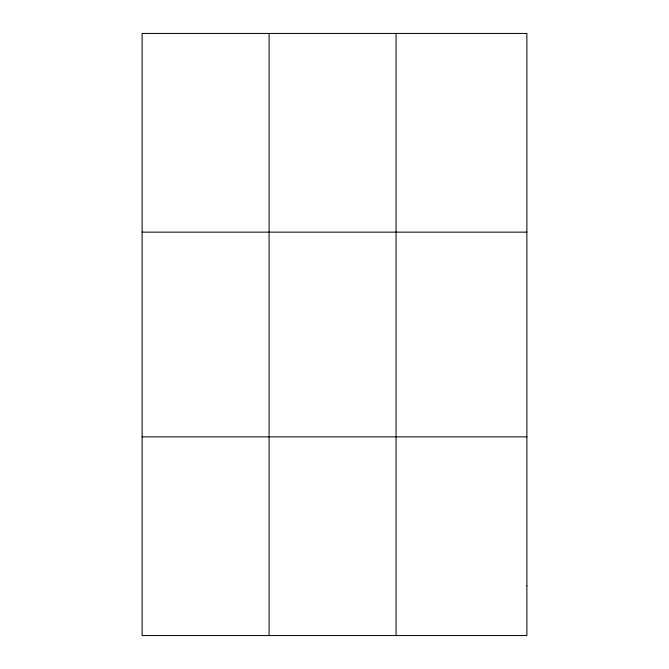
<?xml version="1.0" encoding="UTF-8"?>
<svg xmlns="http://www.w3.org/2000/svg" width="669" height="669" viewBox="0 0 669 669"><rect width="100%" height="100%" fill="white"/><g stroke="black" fill="none" stroke-linecap="round" stroke-linejoin="round"><path stroke-width="1" d="M269.089 635.55L269.089 33.45M396.065 635.55L396.065 33.45M142.121 232.143L526.879 232.143M142.121 436.857L526.879 436.857M526.879 585.877L526.879 635.55L142.121 635.55L142.121 33.45L526.879 33.45L526.879 585.877"/></g></svg>
